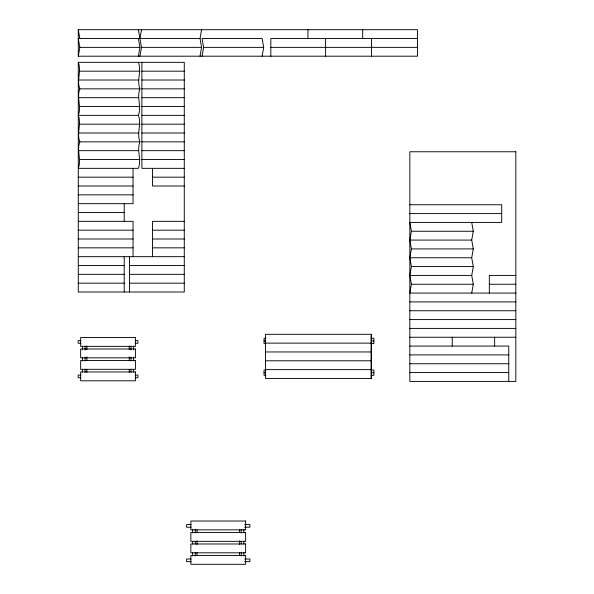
<?xml version="1.0" encoding="UTF-8"?>
<svg xmlns="http://www.w3.org/2000/svg" width="594" height="594" viewBox="0 0 594 594"><rect width="100%" height="100%" fill="white"/><g stroke="black" fill="none" stroke-linecap="round" stroke-linejoin="round"><path stroke-width="0.89" d="M78.282 56.2L78.282 29.7L417.456 29.7L417.456 56.2L78.282 56.2L79.841 47.364L78.282 38.536L200.022 38.536L201.581 29.7M138.38 62.348C141.855 71.183 136.449 80.019 139.932 88.848C136.449 97.683 141.855 106.512 138.38 115.347C141.855 124.176 136.449 133.011 139.932 141.847C136.449 150.676 141.855 159.511 138.38 168.34L78.282 168.34C81.764 159.511 76.359 150.676 79.841 141.847C76.359 133.011 81.764 124.176 78.282 115.347C81.764 106.512 76.359 97.683 79.841 88.848C76.359 80.019 81.764 71.183 78.282 62.348L184.274 62.348L184.274 292.003L78.282 292.003L78.282 62.348M139.932 38.536L141.491 29.7M138.38 56.2L139.932 47.364L138.38 38.536M139.932 56.2L141.491 47.364L138.38 29.7M200.022 56.2L201.581 47.364L200.022 38.536M202.057 56.2L203.608 47.364L202.057 38.536L262.147 38.536L263.706 47.364L262.147 56.2M515.83 293.08L409.838 293.08L411.397 284.244L409.838 275.416L411.397 266.58L409.838 257.751L411.397 248.916L409.838 240.08L411.397 231.252L409.838 222.416L501.7 222.416L501.7 204.752L409.838 204.752M471.725 293.08L473.284 284.244L471.725 275.416L473.284 266.58L471.725 257.751L473.284 248.916L471.725 240.08L473.284 231.252L471.725 222.416M417.456 38.536L270.834 38.536L270.834 56.2M79.841 47.364L139.932 47.364M141.491 47.364L201.581 47.364M203.608 47.364L263.706 47.364M270.834 47.364L417.456 47.364M79.841 71.183L139.932 71.183M141.877 71.183L184.274 71.183M78.282 80.019L138.38 80.019M141.877 80.019L184.274 80.019M79.841 88.848L139.932 88.848M141.877 88.848L184.274 88.848M78.282 97.683L138.38 97.683M141.877 97.683L184.274 97.683M79.841 106.512L139.932 106.512M141.877 106.512L184.274 106.512M78.282 115.347L138.38 115.347M141.877 115.347L184.274 115.347M79.841 124.176L139.932 124.176M141.877 124.176L184.274 124.176M78.282 133.011L138.38 133.011M141.877 133.011L184.274 133.011M79.841 141.847L139.932 141.847M141.877 141.847L184.274 141.847M78.282 150.676L138.38 150.676M141.877 150.676L184.274 150.676M79.841 159.511L139.932 159.511M141.877 159.511L184.274 159.511M184.274 168.34L141.877 168.34L141.877 62.348M78.282 177.175L133.049 177.175M152.48 177.175L184.274 177.175M78.282 186.011L133.049 186.011M184.274 186.011L152.48 186.011L152.48 168.34M78.282 194.839L133.049 194.839M78.282 203.675L133.049 203.675L133.049 168.34M78.282 212.504L124.213 212.504M409.838 213.588L501.7 213.588M78.282 221.339L133.049 221.339L133.049 256.667M184.274 221.339L152.48 221.339L152.48 256.667M78.282 230.175L133.049 230.175M152.48 230.175L184.274 230.175M411.397 231.252L473.284 231.252M78.282 239.003L133.049 239.003M152.48 239.003L184.274 239.003M409.838 240.08L471.725 240.08M78.282 247.839L133.049 247.839M152.48 247.839L184.274 247.839M411.397 248.916L473.284 248.916M78.282 256.667L184.274 256.667M409.838 257.751L471.725 257.751M78.282 265.503L124.213 265.503M129.514 265.503L184.274 265.503M411.397 266.58L473.284 266.58M78.282 274.331L124.213 274.331M129.514 274.331L184.274 274.331M409.838 275.416L471.725 275.416M515.83 275.416L489.337 275.416L489.337 293.08M78.282 283.167L124.213 283.167M129.514 283.167L184.274 283.167M411.397 284.244L473.284 284.244M489.337 284.244L515.83 284.244M409.838 301.915L515.83 301.915M409.838 310.744L515.83 310.744M409.838 319.579L515.83 319.579M409.838 328.408L515.83 328.408M409.838 337.244L515.83 337.244M265.837 338.276L264.048 338.276L264.048 343.57L265.837 343.57M371.176 338.276L373.864 338.276L373.864 343.57L371.176 343.57M80.858 340.607L78.17 340.607L78.17 343.258L80.858 343.258M135.209 340.607L137.897 340.607L137.897 343.258L135.209 343.258M264.048 340.919L265.837 340.919M371.176 340.919L373.864 340.919M265.518 343.132L371.51 343.132M409.838 346.072L508.768 346.072L508.768 381.407M265.518 351.96L371.51 351.96M409.838 354.908L508.768 354.908M265.518 360.796L371.51 360.796M409.838 363.743L508.768 363.743M265.518 369.631L371.51 369.631M265.837 370.069L264.048 370.069L264.048 375.371L265.837 375.371M371.176 370.069L373.864 370.069L373.864 375.371L371.176 375.371M409.838 372.572L508.768 372.572M264.048 372.72L265.837 372.72M371.176 372.72L373.864 372.72M80.858 375.059L78.17 375.059L78.17 377.71L80.858 377.71M135.209 375.059L137.897 375.059L137.897 377.71L135.209 377.71M191.09 524.554L186.605 524.554L186.605 527.205L191.09 527.205M244.654 524.554L249.874 524.554L249.874 527.205L244.654 527.205M191.09 558.999L186.605 558.999L186.605 561.649L191.09 561.649M244.654 558.999L249.874 558.999L249.874 561.649L244.654 561.649M78.282 29.7L79.841 38.536M494.631 337.244L494.631 346.072M452.234 337.244L452.234 346.072M371.532 38.536L371.532 56.2M371.064 335.625L371.064 378.022M362.696 29.7L362.696 38.536M325.601 38.536L325.601 56.2M307.937 29.7L307.937 38.536M243.852 529.276L243.852 532.966M243.852 541.26L243.852 544.022M243.852 552.316L243.852 556.006M241.201 529.276L241.201 532.966M241.201 541.26L241.201 544.022M241.201 552.316L241.201 556.006M239.456 529.93L239.456 532.655M239.456 540.83L239.456 544.468M239.456 552.643L239.456 555.368M197.059 529.93L197.059 532.655M197.059 540.83L197.059 544.468M197.059 552.643L197.059 555.368M195.27 529.276L195.27 532.966M195.27 541.26L195.27 544.022M195.27 552.316L195.27 556.006M192.619 529.276L192.619 532.966M192.619 541.26L192.619 544.022M192.619 552.316L192.619 556.006M133.65 346.257L133.65 349.94M133.65 357.313L133.65 361.004M133.65 369.297L133.65 372.059M130.999 346.257L130.999 349.94M130.999 357.313L130.999 361.004M130.999 369.297L130.999 372.059M129.514 256.667L129.514 292.003M129.254 345.983L129.254 349.621M129.254 356.89L129.254 360.521M129.254 369.609L129.254 372.334M124.213 203.675L124.213 221.339M124.213 256.667L124.213 292.003M86.858 345.983L86.858 349.621M86.858 356.89L86.858 360.521M86.858 369.609L86.858 372.334M85.068 346.257L85.068 349.94M85.068 357.313L85.068 361.004M85.068 369.297L85.068 372.059M82.418 346.257L82.418 349.94M82.418 357.313L82.418 361.004M82.418 369.297L82.418 372.059M515.83 151.76L409.838 151.76L409.838 381.407L515.83 381.407L515.83 151.76M371.51 334.296L265.518 334.296L265.518 378.46L371.51 378.46L371.51 334.296M135.417 337.518L80.65 337.518L80.65 346.354L135.417 346.354L135.417 337.518M135.417 348.997L80.65 348.997L80.65 357.833L135.417 357.833L135.417 348.997M135.417 360.484L80.65 360.484L80.65 369.32L135.417 369.32L135.417 360.484M135.417 371.963L80.65 371.963L80.65 380.799L135.417 380.799L135.417 371.963M245.619 521.02L190.852 521.02L190.852 529.855L245.619 529.855L245.619 521.02M245.619 532.499L190.852 532.499L190.852 541.334L245.619 541.334L245.619 532.499M245.619 543.985L190.852 543.985L190.852 552.821L245.619 552.821L245.619 543.985M245.619 555.464L190.852 555.464L190.852 564.3L245.619 564.3L245.619 555.464"/></g></svg>
